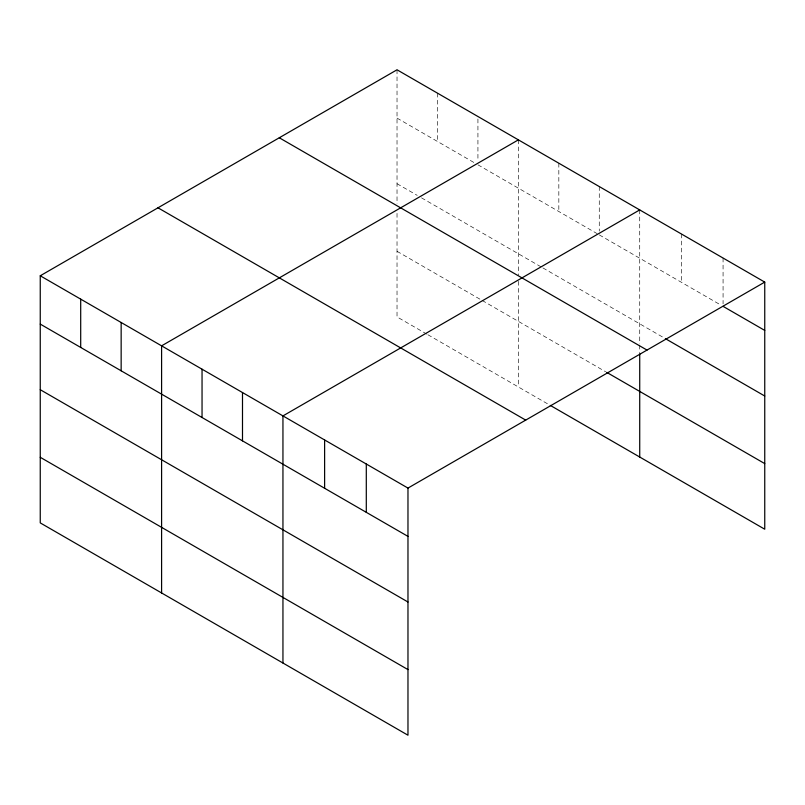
<?xml version="1.0" encoding="UTF-8"?>
<svg xmlns="http://www.w3.org/2000/svg" width="805" height="805" viewBox="0 0 805 805"><rect width="100%" height="100%" fill="white"/><g stroke="black" fill="none" stroke-linecap="round" stroke-linejoin="round"><path stroke-width="0.6" stroke-dasharray="4.03 3.02" d="M397.026 118.114L474.739 162.972M477.929 164.814L597.149 233.641M599.272 234.879L720.938 305.115M397.026 183.711L417.252 195.394M421.508 197.849L541.795 267.29M542.862 267.914L664.306 338.02M397.026 251.311L481.118 299.863M482.185 300.476L605.662 371.759M426.831 334.125L397.026 316.918L397.026 212.51M427.898 334.739L549.252 404.794M723.071 258.043L723.071 303.867M681.402 233.973L681.402 282.293M639.723 209.914L639.723 343.866M639.723 345.114L639.723 352.62M599.272 186.559L599.272 231.156M558.831 163.214L558.831 211.524M518.38 139.859L518.38 275.058M518.38 281.317L518.38 386.974M477.929 118.979L477.929 161.101M437.477 93.149L437.477 141.459M397.026 69.794L397.026 203.746"/><path stroke-width="1.21" d="M40.25 275.783L407.974 488.082L407.974 735.207L40.25 522.898L40.25 275.783L397.026 69.794L764.75 282.102L764.75 529.217L550.308 405.408M518.38 139.859L161.594 345.838L161.594 592.963M639.723 209.914L282.947 415.903L282.947 663.018M407.974 488.082L764.75 282.102M723.071 306.353L764.75 330.412M665.373 338.643L764.75 396.02M279.295 137.776L647.009 350.074M606.729 372.373L764.75 463.61M157.991 207.811L525.705 420.109M40.25 324.093L407.974 536.392M40.25 389.701L407.974 601.999M40.25 457.29L407.974 669.599M639.723 353.878L639.723 457.039M366.295 464.022L366.295 512.332M324.616 439.963L324.616 488.273M242.496 392.548L242.496 440.858M202.045 369.193L202.045 417.503M121.153 322.493L121.153 370.803M80.701 299.138L80.701 347.448"/></g></svg>
